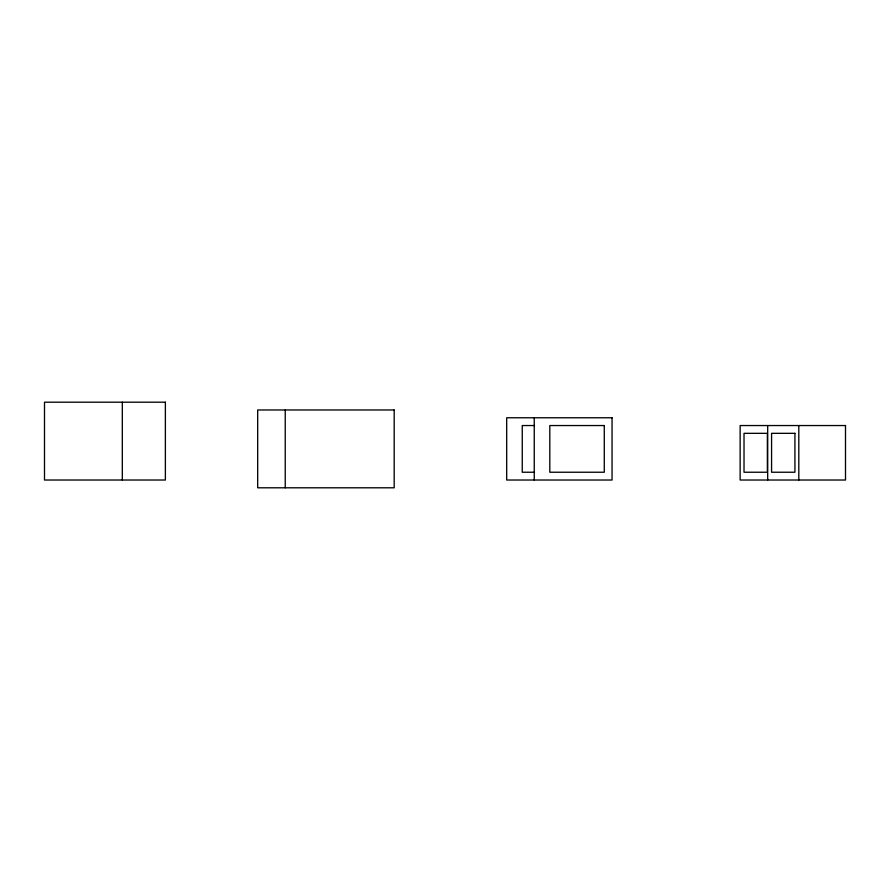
<?xml version="1.0" encoding="UTF-8"?>
<svg xmlns="http://www.w3.org/2000/svg" width="890" height="890" viewBox="0 0 890 890"><rect width="100%" height="100%" fill="white"/><g stroke="black" fill="none" stroke-linecap="round" stroke-linejoin="round"><path stroke-width="1.33" d="M534.512 425.542L522.252 425.542L522.252 472.234L534.512 472.234M798.808 425.542L798.808 480.022M767.681 425.542L767.681 480.022M534.245 417.766L534.245 480.022M285.234 409.978L285.234 487.798M122.319 402.202L122.319 480.022M165.373 402.202L44.5 402.202L44.5 480.022L165.373 480.022L165.373 402.202M394.181 409.978L257.688 409.978L257.688 487.798L394.181 487.798L394.181 409.978M612.053 417.766L506.688 417.766L506.688 480.022L612.053 480.022L612.053 417.766M604.277 425.542L549.809 425.542L549.809 472.234L604.277 472.234L604.277 425.542M845.5 425.542L740.135 425.542L740.135 480.022L845.5 480.022L845.5 425.542M767.369 433.33L744.018 433.33L744.018 472.234L767.369 472.234L767.369 433.33M794.926 433.33L771.574 433.33L771.574 472.234L794.926 472.234L794.926 433.33"/></g></svg>
